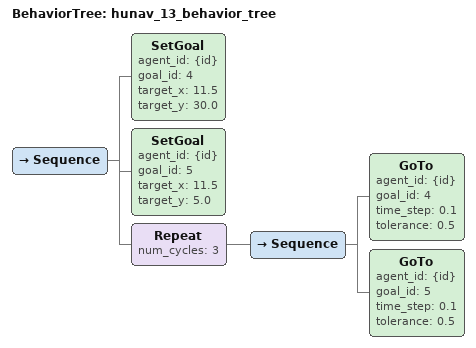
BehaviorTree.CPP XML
<?xml version="1.0" encoding="UTF-8"?>
<root main_tree_to_execute="hunav_13_behavior_tree" BTCPP_format="4">
  <include ros_pkg="arena_simulation_setup" path="configs/hunav/behavior_trees/BTRegularNav.xml"/>
  <BehaviorTree ID="hunav_13_behavior_tree">
    <Sequence>
      <SetGoal agent_id="{id}" goal_id="4" target_x="11.5" target_y="30.0"/>
      <SetGoal agent_id="{id}" goal_id="5" target_x="11.5" target_y="5.0"/>
      <Repeat num_cycles="3">
        <Sequence>
          <GoTo agent_id="{id}" goal_id="4" time_step="0.1" tolerance="0.5"/>
          <GoTo agent_id="{id}" goal_id="5" time_step="0.1" tolerance="0.5"/>
        </Sequence>
      </Repeat>
    </Sequence>
  </BehaviorTree>
</root>
